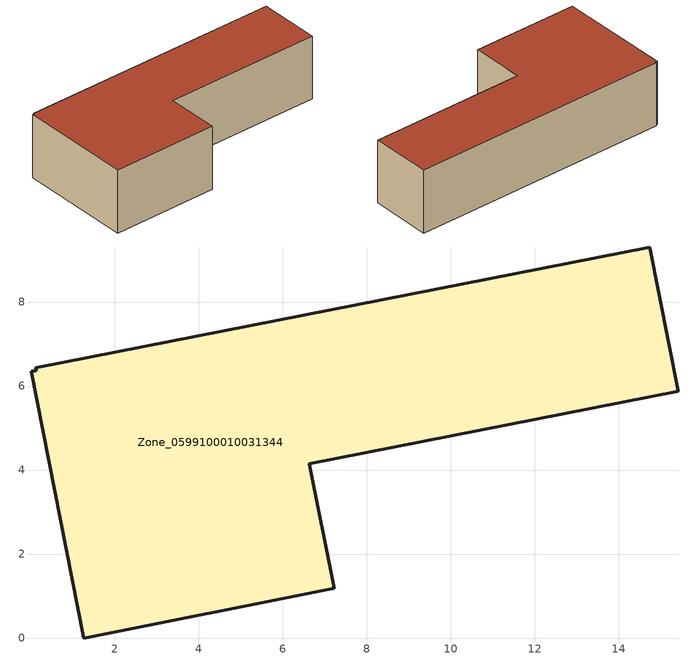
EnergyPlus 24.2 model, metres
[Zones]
Zone_0599100010031344
 floor ground (C_G): 0.12,6.43 14.74,9.31 15.41,5.87 6.63,4.15 7.22,1.18 1.26,0 0.01,6.35 0.13,6.37 z0
 wall outside (C_F): 15.41,5.87 14.74,9.31 0.12,6.43 0.13,6.37 0.01,6.35 1.26,0 7.22,1.18 6.63,4.15 15.41,5.87 z0:3.67
 roof outside (C_R): 14.74,9.31 0.12,6.43 0.13,6.37 0.01,6.35 1.26,0 7.22,1.18 6.63,4.15 15.41,5.87 z3.67
[BUILDING]
Pand.0599100010031344: North Axis=0; Terrain=City; Loads Convergence Tolerance Value=0.04; Temperature Convergence Tolerance Value=0.4; Solar Distribution=FullExterior; Maximum Number of Warmup Days=25; Minimum Number of Warmup Days=1
[Site:Location]
Rotterdam.The.Hague.AP_ZH_NLD Design_Conditions: Latitude=51.96; Longitude=4.45; Time Zone=1; Elevation=-4.5
[SITE:GROUNDTEMPERATURE:BUILDINGSURFACE]
18, 18, 18, 18, 18, 18, 18, 18, 18, 18, 18, 18
[MATERIAL] Thermal Absorptance=0.9; Solar Absorptance=0.7; Visible Absorptance=0.7
Name | Roughness | Thickness | Conductivity | Density | Specific Heat
G.D.1965 | MediumSmooth | 0.15 | 1 | 540 | 1210
F.D.1965 | Rough | 0.3 | 0.857143 | 1920 | 840
R.D.1965 | MediumRough | 0.2 | 0.08 | 1500 | 1000
[CONSTRUCTION]
C_G: G.D.1965
C_F: F.D.1965
C_R: R.D.1965
[ZONE]
Zone_0599100010031344: Type=1; Multiplier=1; Ceiling Height=Autocalculate; Volume=Autocalculate; Floor Area=autocalculate; Part of Total Floor Area=Yes
[ZONEINFILTRATION:DESIGNFLOWRATE]
Infil_Zone_0599100010031344: Zone or ZoneList or Space or SpaceList=Zone_0599100010031344; Schedule=AlwaysOn; Design Flow Rate Calculation Method=Flow/Area; Flow Rate per Floor Area=0.0042; Constant Term Coefficient=1; Temperature Term Coefficient=0; Velocity Term Coefficient=0; Velocity Squared Term Coefficient=0
[HVACTEMPLATE:ZONE:IDEALLOADSAIRSYSTEM]
Zone_0599100010031344: Maximum Heating Supply Air Temperature=50; Minimum Cooling Supply Air Temperature=13; Maximum Heating Supply Air Humidity Ratio=0.0156; Minimum Cooling Supply Air Humidity Ratio=0.0077; Heating Limit=NoLimit; Cooling Limit=NoLimit; Dehumidification Control Type=ConstantSensibleHeatRatio; Cooling Sensible Heat Ratio=0.7; Dehumidification Setpoint=60; Humidification Control Type=None; Humidification Setpoint=30; Outdoor Air Method=None; Outdoor Air Flow Rate per Person=0.00944; Outdoor Air Flow Rate per Zone Floor Area=0; Outdoor Air Flow Rate per Zone=0; Demand Controlled Ventilation Type=None; Outdoor Air Economizer Type=NoEconomizer; Heat Recovery Type=None; Sensible Heat Recovery Effectiveness=0.7; Latent Heat Recovery Effectiveness=0.65
[ZONECONTROL:THERMOSTAT]
ThermostatControl_Zone_0599100010031344: Zone or ZoneList=Zone_0599100010031344; Control Type Schedule=DualSetpointControlType; Control 1=Thermostat_Zone_0599100010031344; Temperature Difference Between Cutout And Setpoint=0
[THERMOSTATSETPOINT:DUALSETPOINT]
Thermostat_Zone_0599100010031344: Heating Setpoint Temperature Schedule=HeatingSetpoint_Zone_0599100010031344; Cooling Setpoint Temperature Schedule=CoolingSetpoint_Zone_0599100010031344
[SCHEDULE:COMPACT]
HeatingSetpoint_Zone_0599100010031344: Through: 12/31, For: AllDays, Until: 24:00, 21
CoolingSetpoint_Zone_0599100010031344: Through: 12/31, For: AllDays, Until: 24:00, 24
DualSetpointControlType: Through: 12/31, For: AllDays, Until: 24:00, 4
AlwaysOn: Through: 12/31, For: AllDays, Until: 24:00, 1
